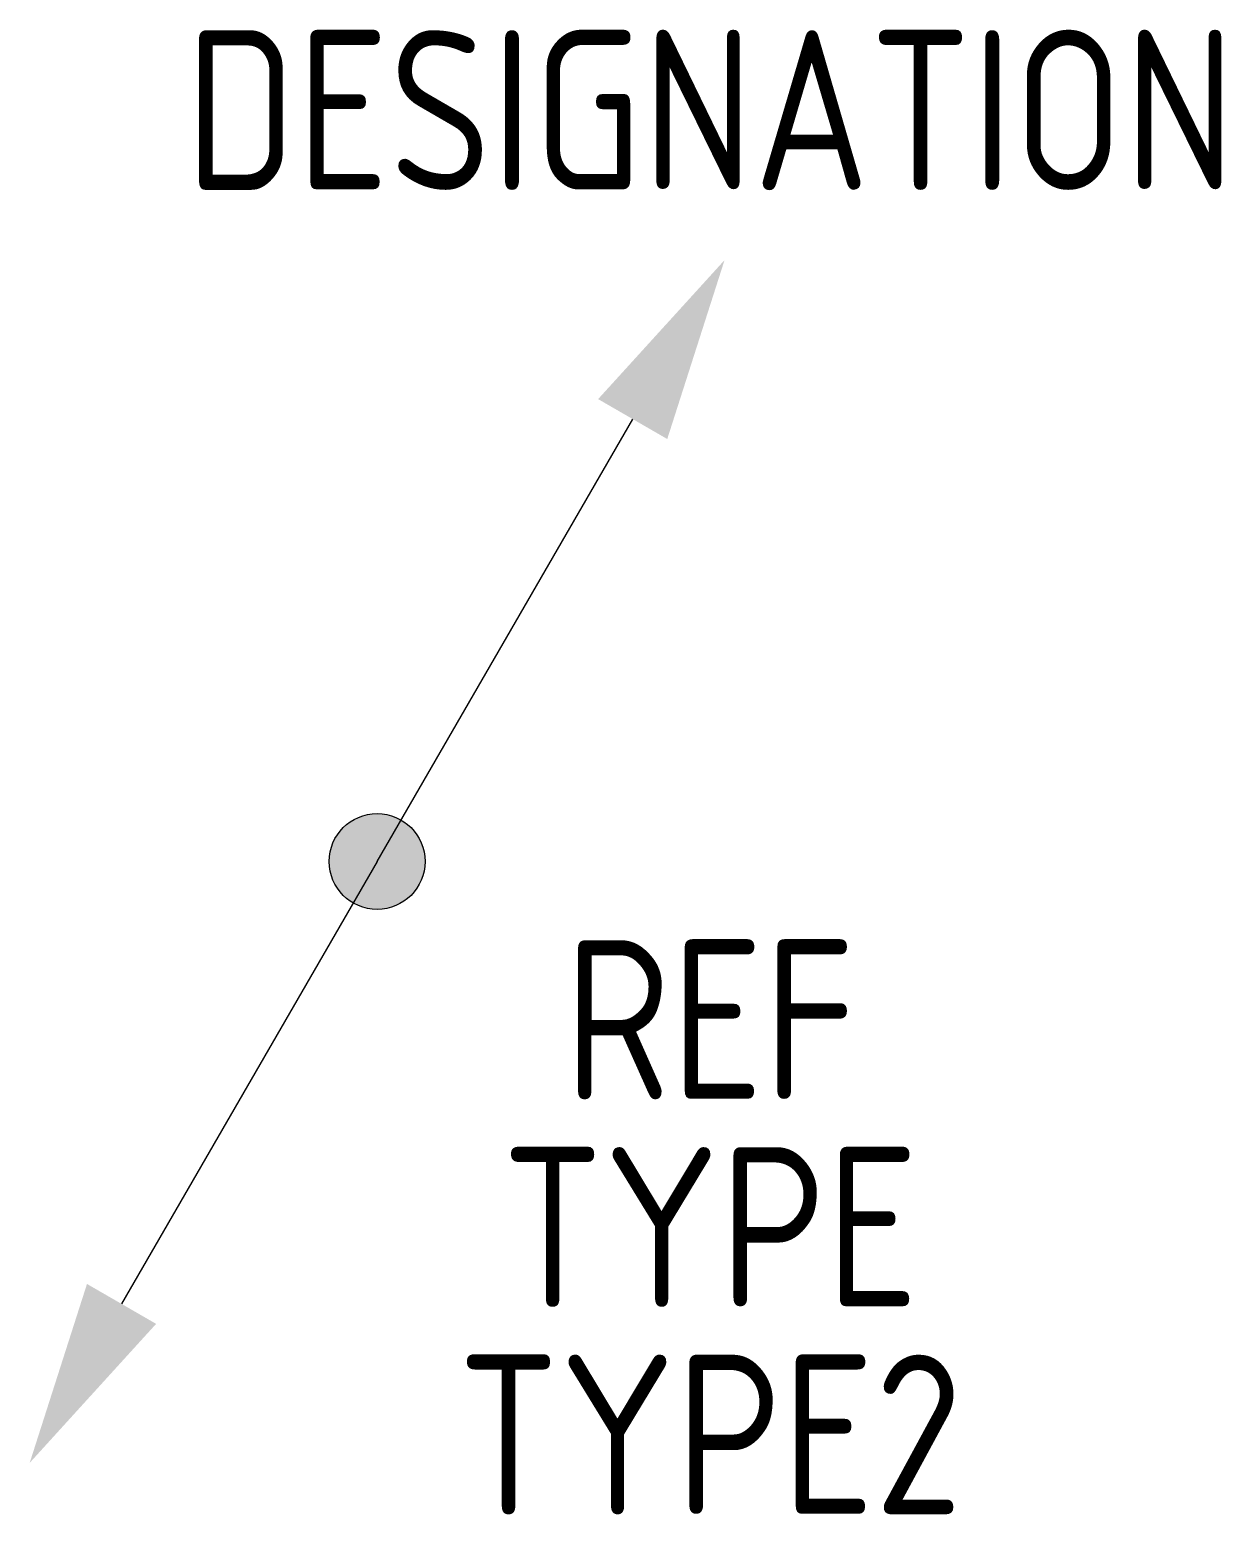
# Model space of a CAD drawing. Header units: millimetres. Extents: x -5.4 to 13.2, y -10.2 to 13.
import ezdxf
from ezdxf.enums import TextEntityAlignment as Align

# ---------------------------------------------------------------- set-up
doc = ezdxf.new("R2010")
doc.units = ezdxf.units.MM
for name, color, linetype in [('SYMB_FIL_FIN', 1, 'Continuous'), ('SYMB_TXT_NOM', 3, 'Continuous'), ('SYMBOLE', 3, 'Continuous')]:
    doc.layers.add(name, color=color, linetype=linetype)
doc.styles.add('NET2_5', font='isocp.shx', dxfattribs={"width": 0.9, "height": 2.5})

msp = doc.modelspace()

# ---------------------------------------------------------------- hatches: boundary and pattern name
at = {"layer": 'SYMB_FIL_FIN'}
msp.add_hatch(color=256, dxfattribs=at).paths.add_polyline_path([(0.75, 0, 1), (-0.75, 0, 1)])

# ---------------------------------------------------------------- linework, layer by layer
msp.add_circle((0, 0), 0.75, dxfattribs=at)
at = {"layer": 'SYMBOLE'}
for q in [(4, 6.928), (-4, -6.928)]:
    msp.add_line((0, 0), q, dxfattribs=at)
for points in [[(4.541, 6.616), (3.459, 7.241), (5.438, 9.418)], [(-4.541, -6.616), (-3.459, -7.241), (-5.438, -9.418)]]:
    msp.add_solid(points, dxfattribs=at)

# ---------------------------------------------------------------- texts
at = {"layer": 'SYMB_TXT_NOM', "style": 'NET2_5', "width": 0.9, "flags": 8}
for tag, p in [('DESIGNATION', (5.213, 10.518)), ('REF', (5.213, -3.724)), ('TYPE', (5.213, -6.974)), ('TYPE2', (5.213, -10.224))]:
    msp.add_attdef(tag, text='', height=2.5, dxfattribs=at).set_placement(p, align=Align.CENTER)

doc.saveas('drawing.dxf')
